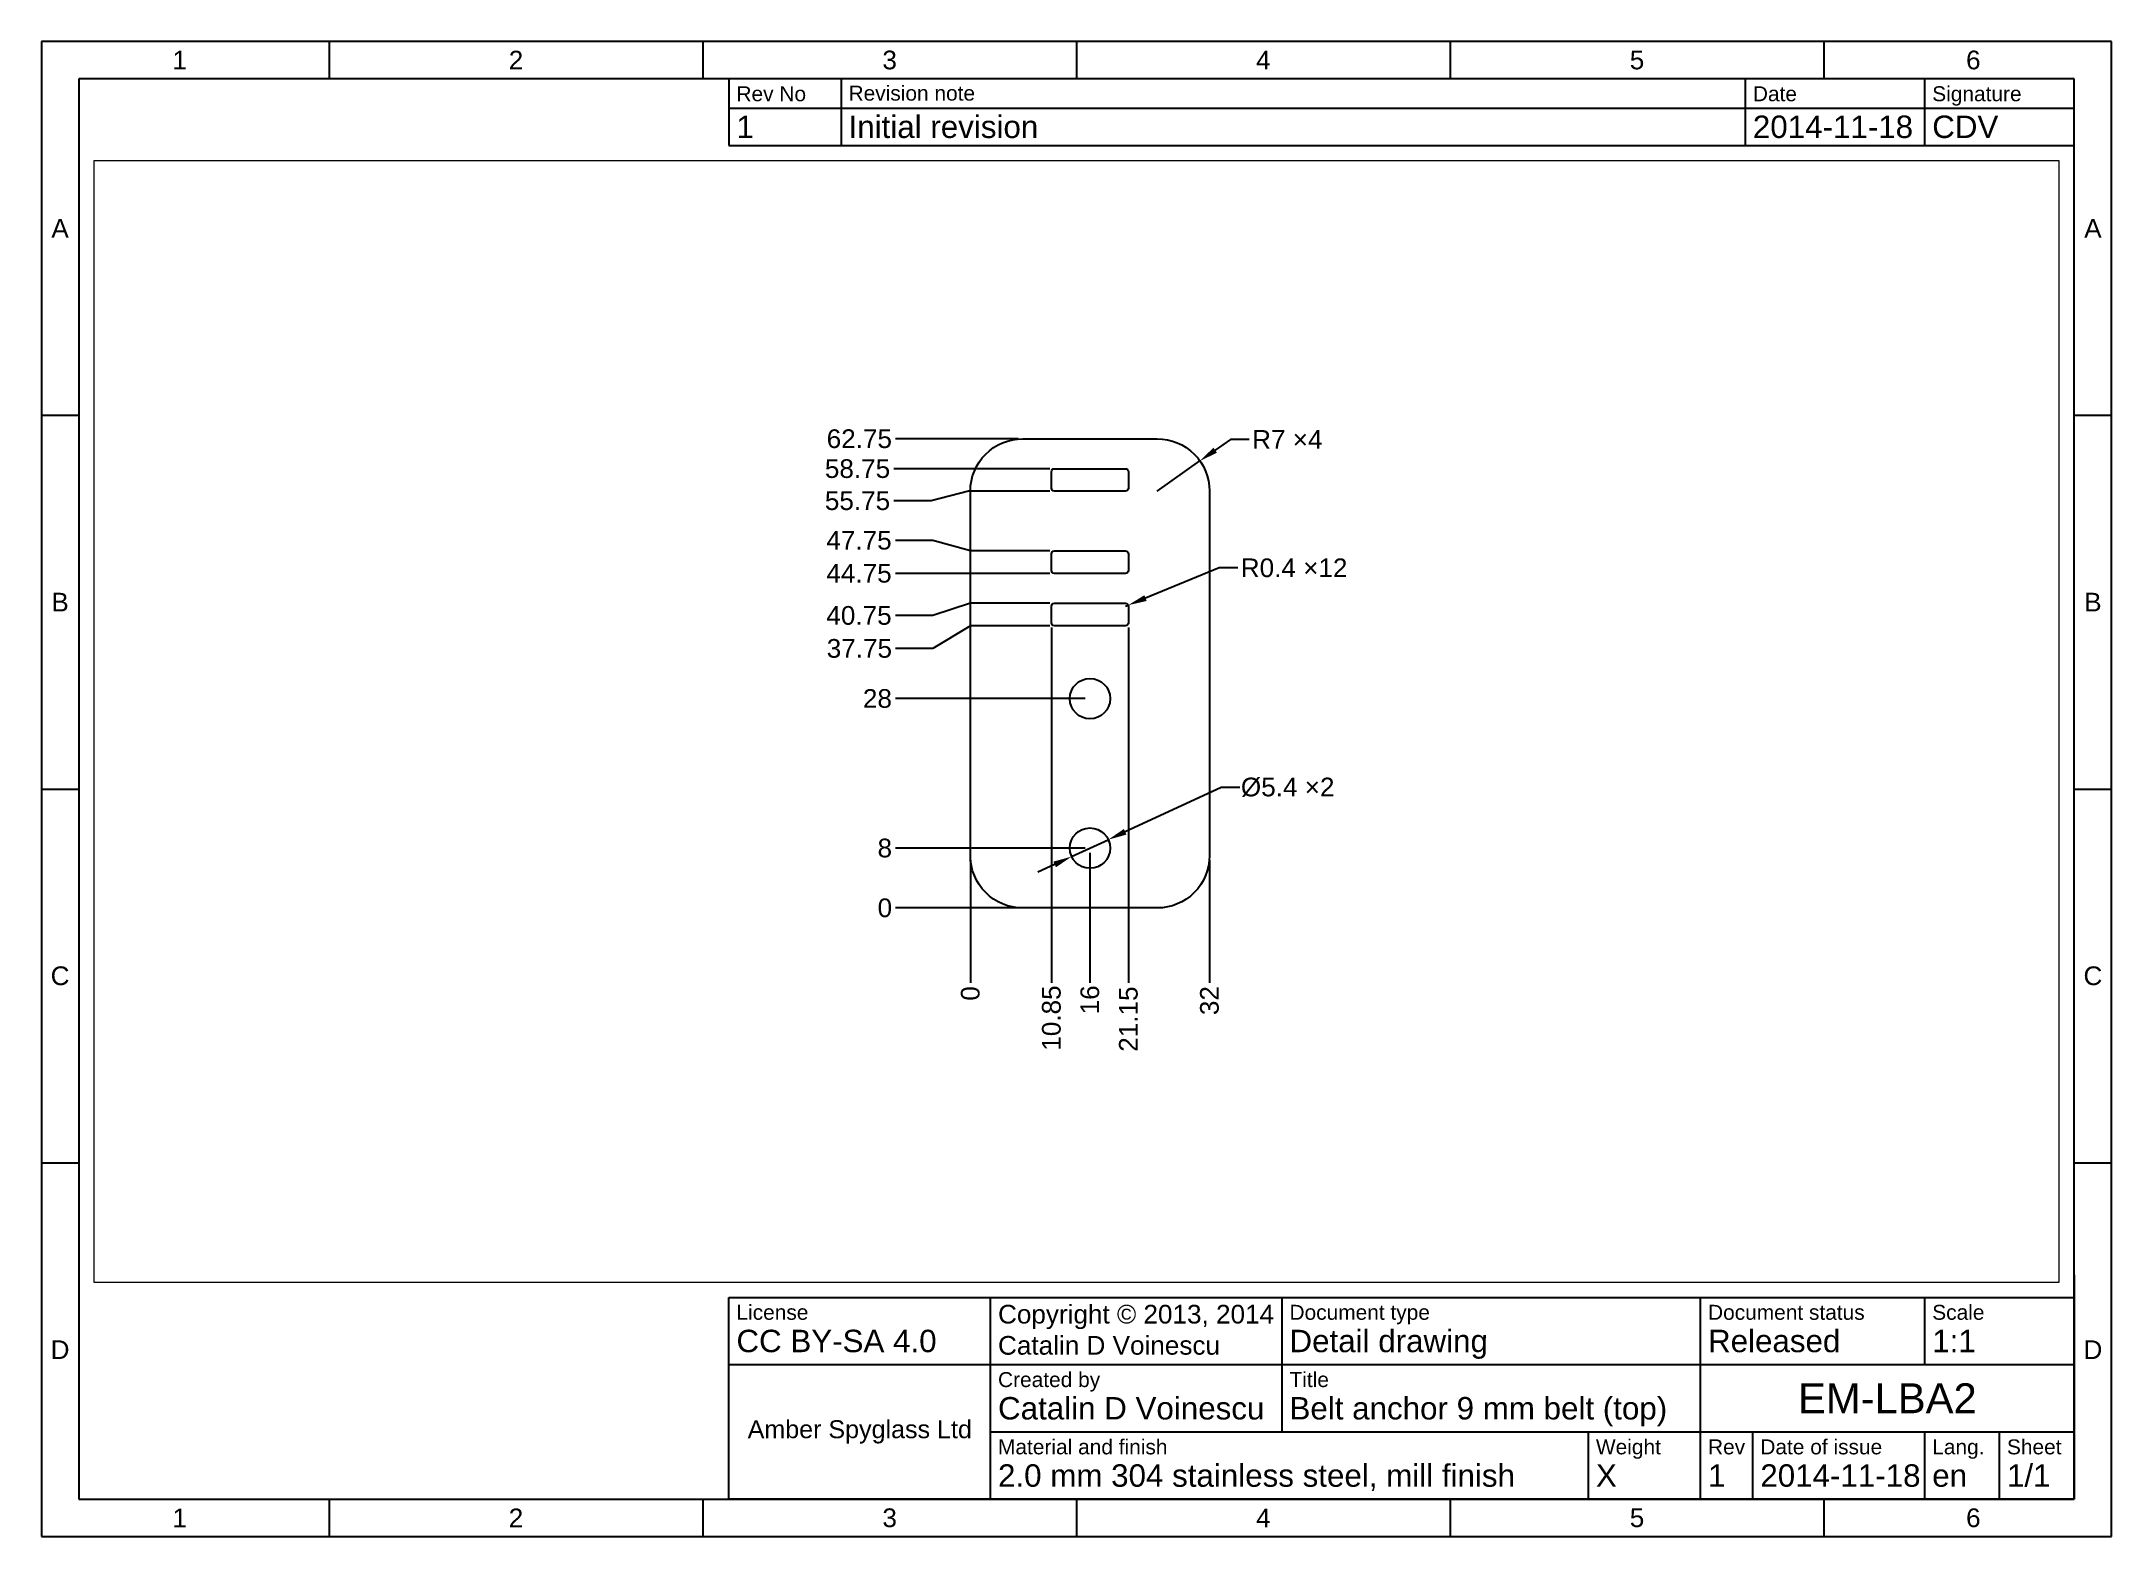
# Paper-space layout 'Sheet1' of a CAD drawing. Header units: millimetres. Extents: x 15 to 292, y 5 to 205.
# The model-space entities are those that its viewports show. They can reach past a viewport. Long polylines and large blocks are cut down to what shows.
import ezdxf

# ---------------------------------------------------------------- set-up
doc = ezdxf.new("R2010")
doc.units = ezdxf.units.MM
doc.layers.add('Dimensions', color=7, linetype='Continuous')
doc.styles.get("Standard").update_dxf_attribs({"font": 'arial.ttf'})
doc.dimstyles.new('ISO-25', dxfattribs={"dimtxt": 2.5, "dimasz": 2.5, "dimexe": 1.25, "dimexo": 0.625, "dimtad": 0, "dimtoh": 1, "dimdsep": 46, "dimtxsty": 'Standard', "dimcen": 2.5, "dimadec": 0, "dimazin": 0, "dimtfac": 1, "dimtmove": 0, "dimatfit": 3, "dimfxl": 1, "dimarcsym": 0})

# ---------------------------------------------------------------- blocks, each defined once
blk = doc.blocks.new('*D0')
at = {"layer": 'Defpoints', "color": 0}
for p in [(16, 8), (0, 0), (16, -10)]:
    blk.add_point(p, dxfattribs=at)
at = {"layer": 'Dimensions', "color": 0, "lineweight": -2}
blk.add_line((16, 7.375), (16, -10), dxfattribs=at)
at = {"layer": 'Dimensions', "color": 0, "insert": (16, -12.29625), "char_height": 2.5, "attachment_point": 5, "rotation": 90}
blk.add_mtext('16', dxfattribs=at)
blk = doc.blocks.new('*D1')
at = {"layer": 'Defpoints', "color": 0}
for p in [(32, 7), (0, 0), (32, -10)]:
    blk.add_point(p, dxfattribs=at)
at = {"layer": 'Dimensions', "color": 0, "lineweight": -2}
blk.add_line((32, 6.375), (32, -10), dxfattribs=at)
at = {"layer": 'Dimensions', "color": 0, "insert": (32, -12.39875), "char_height": 2.5, "attachment_point": 5, "rotation": 90}
blk.add_mtext('32', dxfattribs=at)
blk = doc.blocks.new('*D2')
at = {"layer": 'Defpoints', "color": 0}
for p in [(0, 7), (0, 0), (0, -10)]:
    blk.add_point(p, dxfattribs=at)
at = {"layer": 'Dimensions', "color": 0, "lineweight": -2}
blk.add_line((0, 6.375), (0, -10), dxfattribs=at)
at = {"layer": 'Dimensions', "color": 0, "insert": (0, -11.43875), "char_height": 2.5, "attachment_point": 5, "rotation": 90}
blk.add_mtext('0', dxfattribs=at)
blk = doc.blocks.new('*D3')
at = {"layer": 'Defpoints', "color": 0}
for p in [(-10, 0), (0, 0), (7, 0)]:
    blk.add_point(p, dxfattribs=at)
at = {"layer": 'Dimensions', "color": 0, "lineweight": -2}
blk.add_line((6.375, 0), (-10, 0), dxfattribs=at)
at = {"layer": 'Dimensions', "color": 0, "insert": (-11.43875, 0), "char_height": 2.5, "attachment_point": 5}
blk.add_mtext('0', dxfattribs=at)
blk = doc.blocks.new('*D4')
at = {"layer": 'Defpoints', "color": 0}
for p in [(-10, 8), (16, 8), (0, 0)]:
    blk.add_point(p, dxfattribs=at)
at = {"layer": 'Dimensions', "color": 0, "lineweight": -2}
blk.add_line((15.375, 8), (-10, 8), dxfattribs=at)
at = {"layer": 'Dimensions', "color": 0, "insert": (-11.4475, 8), "char_height": 2.5, "attachment_point": 5}
blk.add_mtext('8', dxfattribs=at)
blk = doc.blocks.new('*D5')
at = {"layer": 'Defpoints', "color": 0}
for p in [(-10, 28), (16, 28), (0, 0)]:
    blk.add_point(p, dxfattribs=at)
at = {"layer": 'Dimensions', "color": 0, "lineweight": -2}
blk.add_line((15.375, 28), (-10, 28), dxfattribs=at)
at = {"layer": 'Dimensions', "color": 0, "insert": (-12.4375, 28), "char_height": 2.5, "attachment_point": 5}
blk.add_mtext('28', dxfattribs=at)
blk = doc.blocks.new('*D6')
at = {"layer": 'Defpoints', "color": 0}
for p in [(-10, 44.75), (11.25, 44.75), (0, 0)]:
    blk.add_point(p, dxfattribs=at)
at = {"layer": 'Dimensions', "color": 0, "lineweight": -2}
blk.add_line((10.625, 44.75), (-10, 44.75), dxfattribs=at)
at = {"layer": 'Dimensions', "color": 0, "insert": (-14.8975, 44.75), "char_height": 2.5, "attachment_point": 5}
blk.add_mtext('44.75', dxfattribs=at)
blk = doc.blocks.new('*D7')
at = {"layer": 'Defpoints', "color": 0}
for p in [(-10, 49.17), (11.25, 47.75), (0, 0)]:
    blk.add_point(p, dxfattribs=at)
at = {"layer": 'Dimensions', "color": 0, "lineweight": -2}
for p, q in [((-5, 49.17), (-10, 49.17)), ((0, 47.75), (-5, 49.17)), ((10.63, 47.75), (0, 47.75))]:
    blk.add_line(p, q, dxfattribs=at)
at = {"layer": 'Dimensions', "color": 0, "insert": (-14.9, 49.17), "char_height": 2.5, "attachment_point": 5}
blk.add_mtext('47.75', dxfattribs=at)
blk = doc.blocks.new('*D8')
at = {"layer": 'Defpoints', "color": 0}
for p in [(-10, 39.11), (11.25, 40.75), (0, 0)]:
    blk.add_point(p, dxfattribs=at)
at = {"layer": 'Dimensions', "color": 0, "lineweight": -2}
for p, q in [((-5, 39.11), (-10, 39.11)), ((0, 40.75), (-5, 39.11)), ((10.62, 40.75), (0, 40.75))]:
    blk.add_line(p, q, dxfattribs=at)
at = {"layer": 'Dimensions', "color": 0, "insert": (-14.9, 39.11), "char_height": 2.5, "attachment_point": 5}
blk.add_mtext('40.75', dxfattribs=at)
blk = doc.blocks.new('*D9')
at = {"layer": 'Defpoints', "color": 0}
for p in [(11.25, 37.75), (-10, 34.7), (0, 0)]:
    blk.add_point(p, dxfattribs=at)
at = {"layer": 'Dimensions', "color": 0, "lineweight": -2}
for p, q in [((0, 37.75), (-5, 34.7)), ((10.62, 37.75), (0, 37.75)), ((-5, 34.7), (-10, 34.7))]:
    blk.add_line(p, q, dxfattribs=at)
at = {"layer": 'Dimensions', "color": 0, "insert": (-14.85, 34.7), "char_height": 2.5, "attachment_point": 5}
blk.add_mtext('37.75', dxfattribs=at)
blk = doc.blocks.new('*D10')
at = {"layer": 'Defpoints', "color": 0}
for p in [(-10, 62.75), (7, 62.75), (0, 0)]:
    blk.add_point(p, dxfattribs=at)
at = {"layer": 'Dimensions', "color": 0, "lineweight": -2}
blk.add_line((6.375, 62.75), (-10, 62.75), dxfattribs=at)
at = {"layer": 'Dimensions', "color": 0, "insert": (-14.855, 62.75), "char_height": 2.5, "attachment_point": 5}
blk.add_mtext('62.75', dxfattribs=at)
blk = doc.blocks.new('*D11')
at = {"layer": 'Defpoints', "color": 0}
for p in [(-10.25, 58.75), (11.25, 58.75), (0, 0)]:
    blk.add_point(p, dxfattribs=at)
at = {"layer": 'Dimensions', "color": 0, "lineweight": -2}
blk.add_line((10.63, 58.75), (-10.25, 58.75), dxfattribs=at)
at = {"layer": 'Dimensions', "color": 0, "insert": (-15.1, 58.75), "char_height": 2.5, "attachment_point": 5}
blk.add_mtext('58.75', dxfattribs=at)
blk = doc.blocks.new('*D12')
at = {"layer": 'Defpoints', "color": 0}
for p in [(11.25, 55.75), (-10.25, 54.46), (0, 0)]:
    blk.add_point(p, dxfattribs=at)
at = {"layer": 'Dimensions', "color": 0, "lineweight": -2}
for p, q in [((-0.25, 55.75), (-5.25, 54.46)), ((10.63, 55.75), (-0.25, 55.75)), ((-5.25, 54.46), (-10.25, 54.46))]:
    blk.add_line(p, q, dxfattribs=at)
at = {"layer": 'Dimensions', "color": 0, "insert": (-15.1, 54.46), "char_height": 2.5, "attachment_point": 5}
blk.add_mtext('55.75', dxfattribs=at)
blk = doc.blocks.new('*D13')
at = {"layer": 'Defpoints', "color": 0}
for p in [(10.85, 38.15), (0, 0), (10.85, -10)]:
    blk.add_point(p, dxfattribs=at)
at = {"layer": 'Dimensions', "color": 0, "lineweight": -2}
blk.add_line((10.85, 37.525), (10.85, -10), dxfattribs=at)
at = {"layer": 'Dimensions', "color": 0, "insert": (10.85, -14.73), "char_height": 2.5, "attachment_point": 5, "rotation": 90}
blk.add_mtext('10.85', dxfattribs=at)
blk = doc.blocks.new('*D14')
at = {"layer": 'Defpoints', "color": 0}
for p in [(21.15, 38.15), (0, 0), (21.15, -10)]:
    blk.add_point(p, dxfattribs=at)
at = {"layer": 'Dimensions', "color": 0, "lineweight": -2}
blk.add_line((21.15, 37.525), (21.15, -10), dxfattribs=at)
at = {"layer": 'Dimensions', "color": 0, "insert": (21.15, -14.86875), "char_height": 2.5, "attachment_point": 5, "rotation": 90}
blk.add_mtext('21.15', dxfattribs=at)
blk = doc.blocks.new('*D15')
at = {"layer": 'Defpoints', "color": 0}
for p in [(30.72, 59.79), (25, 55.75)]:
    blk.add_point(p, dxfattribs=at)
at = {"layer": 'Dimensions', "color": 0, "lineweight": -2}
for p, q in [((34.81, 62.67), (32.76, 61.23)), ((37.31, 62.67), (34.81, 62.67)), ((25, 55.75), (30.72, 59.79))]:
    blk.add_line(p, q, dxfattribs=at)
at = {"layer": 'Dimensions', "color": 0}
blk.add_solid([(32.52, 61.57), (33, 60.89), (30.72, 59.79)], dxfattribs=at)
at = {"layer": 'Dimensions', "color": 0, "insert": (42.41, 62.67), "char_height": 2.5, "attachment_point": 5}
blk.add_mtext('R7 ×4', dxfattribs=at)
blk = doc.blocks.new('*D16')
at = {"layer": 'Defpoints', "color": 0}
for p in [(20.75, 40.35), (21.12, 40.5)]:
    blk.add_point(p, dxfattribs=at)
at = {"layer": 'Dimensions', "color": 0, "lineweight": -2}
for p, q in [((33.29, 45.48), (23.43, 41.45)), ((35.79, 45.48), (33.29, 45.48)), ((20.75, 40.35), (21.12, 40.5))]:
    blk.add_line(p, q, dxfattribs=at)
at = {"layer": 'Dimensions', "color": 0}
blk.add_solid([(23.28, 41.83), (23.59, 41.06), (21.12, 40.5)], dxfattribs=at)
at = {"layer": 'Dimensions', "color": 0, "insert": (43.32, 45.48), "char_height": 2.5, "attachment_point": 5}
blk.add_mtext('R0.4 ×12', dxfattribs=at)
blk = doc.blocks.new('*D17')
at = {"layer": 'Defpoints', "color": 0}
for p in [(18.45, 9.13), (13.55, 6.87)]:
    blk.add_point(p, dxfattribs=at)
at = {"layer": 'Dimensions', "color": 0, "lineweight": -2}
for p, q in [((33.57, 16.13), (20.72, 10.18)), ((36.07, 16.13), (33.57, 16.13)), ((13.55, 6.87), (18.45, 9.13)), ((11.28, 5.82), (9.01, 4.77))]:
    blk.add_line(p, q, dxfattribs=at)
at = {"layer": 'Dimensions', "color": 0}
for points in [[(20.54, 10.56), (20.89, 9.81), (18.45, 9.13)], [(11.46, 5.44), (11.11, 6.19), (13.55, 6.87)]]:
    blk.add_solid(points, dxfattribs=at)
at = {"layer": 'Dimensions', "color": 0, "insert": (42.46, 16.13), "char_height": 2.5, "attachment_point": 5}
blk.add_mtext('%%c5.4 ×2', dxfattribs=at)

msp = doc.modelspace()

# ---------------------------------------------------------------- linework, layer by layer
for points in [[(0, 7), (0, 55.75, -0.4142136), (7, 62.75), (25, 62.75, -0.4142136), (32, 55.75), (32, 7, -0.4142136), (25, 0), (7, 0, -0.4142136)], [(10.85, 56.15), (10.85, 58.35, -0.4142136), (11.25, 58.75), (20.75, 58.75, -0.4142136), (21.15, 58.35), (21.15, 56.15, -0.4142136), (20.75, 55.75), (11.25, 55.75, -0.4142136)], [(10.85, 45.15), (10.85, 47.35, -0.4142136), (11.25, 47.75), (20.75, 47.75, -0.4142136), (21.15, 47.35), (21.15, 45.15, -0.4142136), (20.75, 44.75), (11.25, 44.75, -0.4142136)], [(10.85, 38.15), (10.85, 40.35, -0.4142136), (11.25, 40.75), (20.75, 40.75, -0.4142136), (21.15, 40.35), (21.15, 38.15, -0.4142136), (20.75, 37.75), (11.25, 37.75, -0.4142136)]]:
    msp.add_lwpolyline(points, format="xyb", close=True)
for centre in [(16, 28), (16, 8)]:
    msp.add_circle(centre, 2.7)

# ---------------------------------------------------------------- dimensions: what is measured, and where the dimension line sits
at = {"layer": 'Dimensions'}
for feature_location, offset, dtype, picture, middle in [((7, 62.75), (-17, 0), 0, '*D10', (-14.855, 62.75)), ((11.25, 58.75), (-21.501, 0), 0, '*D11', (-15.098, 58.75)), ((11.25, 55.75), (-21.501, -1.287), 0, '*D12', (-15.098, 54.463)), ((11.25, 47.75), (-21.25, 1.416), 0, '*D7', (-14.897, 49.166)), ((11.25, 44.75), (-21.25, 0), 0, '*D6', (-14.897, 44.75)), ((11.25, 40.75), (-21.25, -1.643), 0, '*D8', (-14.897, 39.107)), ((11.25, 37.75), (-21.25, -3.053), 0, '*D9', (-14.846, 34.697)), ((10.85, 38.15), (0, -48.15), 1, '*D13', (10.85, -14.73)), ((21.15, 38.15), (0, -48.15), 1, '*D14', (21.15, -14.869)), ((16, 28), (-26, 0), 0, '*D5', (-12.437, 28)), ((16, 8), (-26, 0), 0, '*D4', (-11.447, 8)), ((0, 7), (0, -17), 1, '*D2', (0, -11.43875)), ((16, 8), (0, -18), 1, '*D0', (16, -12.296)), ((32, 7), (0, -17), 1, '*D1', (32, -12.399)), ((7, 0), (-17, 0), 0, '*D3', (-11.43875, 0))]:
    dim = msp.add_ordinate_dim(feature_location=feature_location, offset=offset, dtype=dtype, origin=(0, 0), dimstyle='ISO-25', dxfattribs=at)
    dim.commit()
    dim.dimension.update_dxf_attribs({"geometry": picture, "text_midpoint": middle})
for center, mpoint, text, picture, middle in [((25, 55.75), (30.72, 59.785), '<> ×4', '*D15', (42.413, 62.668)), ((20.75, 40.35), (21.12, 40.501), '<> ×12', '*D16', (43.317, 45.479))]:
    dim = msp.add_radius_dim(center=center, mpoint=mpoint, text=text, dimstyle='ISO-25', dxfattribs=at)
    dim.commit()
    dim.dimension.update_dxf_attribs({"geometry": picture, "text_midpoint": middle, "dimtype": 164})
dim = msp.add_diameter_dim_2p(p1=(13.55, 6.866), p2=(18.45, 9.134), text='<> ×2', dimstyle='ISO-25', dxfattribs=at)
dim.commit()
dim.dimension.update_dxf_attribs({"geometry": '*D17', "text_midpoint": (42.456, 16.128), "dimtype": 163})

psp = doc.layouts.new('Sheet1')

# ---------------------------------------------------------------- linework, layer by layer
for p, q in [((292, 205), (15, 205)), ((15, 205), (15, 5)), ((53.5, 205), (53.5, 200)), ((103.5, 205), (103.5, 200)), ((153.5, 205), (153.5, 200)), ((203.5, 205), (203.5, 200)), ((253.5, 205), (253.5, 200)), ((292, 5), (292, 205)), ((287, 200), (20, 200)), ((20, 200), (20, 10)), ((107, 200.08), (107, 196.08)), ((287, 200), (107, 200)), ((122, 200.08), (122, 196.08)), ((243, 196.08), (243, 200)), ((267, 196.08), (267, 200)), ((287, 10), (287, 200)), ((287, 196.08), (287, 200)), ((107, 196.08), (287, 196.08)), ((107, 196.08), (107, 191.08)), ((122, 196.08), (122, 191.08)), ((243, 191.08), (243, 196.08)), ((267, 191.08), (267, 196.08)), ((287, 191.08), (287, 196.08)), ((107, 191.08), (287, 191.08)), ((15, 155), (20, 155)), ((287, 155), (292, 155)), ((15, 105), (20, 105)), ((287, 105), (292, 105)), ((15, 55), (20, 55)), ((287, 55), (292, 55)), ((287, 40), (287, 10)), ((107, 10), (107, 37)), ((107, 37), (287, 37)), ((142, 10), (142, 37)), ((181, 19), (181, 37)), ((237, 10), (237, 37)), ((267, 28), (267, 37)), ((107, 28), (287, 28)), ((142, 19), (287, 19)), ((222, 10), (222, 19)), ((244, 10), (244, 19)), ((267, 10), (267, 19)), ((277, 10), (277, 19)), ((20, 10), (287, 10)), ((53.5, 10), (53.5, 5)), ((103.5, 10), (103.5, 5)), ((287, 10), (107, 10)), ((107, 10), (287, 10)), ((153.5, 10), (153.5, 5)), ((203.5, 10), (203.5, 5)), ((253.5, 10), (253.5, 5)), ((15, 5), (292, 5))]:
    psp.add_line(p, q)

# ---------------------------------------------------------------- texts
for s, insert, char_height, width, attachment_point in [('{1}', (33.5, 202.5), 2.5, 40, 5), ('{2}', (78.5, 202.5), 2.5, 50, 5), ('{3}', (128.5, 202.5), 2.5, 50, 5), ('{4}', (178.5, 202.5), 2.5, 50, 5), ('{5}', (228.5, 202.5), 2.5, 50, 5), ('{6}', (273.5, 202.5), 2.5, 40, 5), ('{Rev No}', (108, 199), 2, 13, 1), ('{Revision note}', (123, 199.08), 2, 99, 1), ('{Date}', (244, 199), 2, 22, 1), ('{Signature}', (268, 199), 2, 18, 1), ('{1}', (108, 195.08), 3, 13, 1), ('{Initial revision}', (123, 195.08), 3, 99, 1), ('{2014-11-18}', (244, 195.08), 3, 22, 1), ('{CDV}', (268, 195.08), 3, 18, 1), ('{A}', (17.5, 180), 2.5, 5, 5), ('{A}', (289.5, 180), 2.5, 5, 5), ('{B}', (17.5, 130), 2.5, 5, 5), ('{B}', (289.5, 130), 2.5, 5, 5), ('{C}', (17.5, 80), 2.5, 5, 5), ('{C}', (289.5, 80), 2.5, 5, 5), ('{License\\P\\H1.5x;CC BY-SA 4.0}', (108, 36), 2, 33, 1), ('{Copyright © 2013, 2014\\PCatalin D Voinescu}', (143, 36), 2.5, 37, 1), ('{Scale\\P\\H1.5x;1:1}', (268, 36), 2, 18, 1), ('{Document type\\P\\H1.5x;Detail drawing}', (182, 36), 2, 54, 1), ('{Document status\\P\\H1.5x;Released}', (238, 36), 2, 28, 1), ('{D}', (17.5, 30), 2.5, 5, 5), ('{D}', (289.5, 30), 2.5, 5, 5), ('{Created by\\P\\H1.5x;Catalin D Voinescu}', (143, 27), 2, 37, 1), ('{Title\\P\\H1.5x;Belt anchor 9 mm belt (top)}', (182, 27), 2, 54, 1), ('{EM-LBA2}', (262, 23.5), 4, 48, 5), ('{\\H0.8x;Amber Spyglass Ltd}', (124.5, 19), 3, 33, 5), ('{Material and finish\\P\\H1.5x;2.0 mm 304 stainless steel, mill finish}', (143, 18), 2, 78, 1), ('{Weight\\P\\H1.5x;X}', (223, 18), 2, 13, 1), ('{Rev\\P\\H1.5x;1}', (238, 18), 2, 6, 1), ('{Date of issue\\P\\H1.5x;2014-11-18}', (245, 18), 2, 21.3076, 1), ('{Lang.\\P\\H1.5x;en}', (268, 18), 2, 8, 1), ('{Sheet\\P\\H1.5x;1/1}', (278, 18), 2, 8, 1), ('{1}', (33.5, 7.5), 2.5, 40, 5), ('{2}', (78.5, 7.5), 2.5, 50, 5), ('{3}', (128.5, 7.5), 2.5, 50, 5), ('{4}', (178.5, 7.5), 2.5, 50, 5), ('{5}', (228.5, 7.5), 2.5, 50, 5), ('{6}', (273.5, 7.5), 2.5, 40, 5)]:
    psp.add_mtext(s, dxfattribs=dict(insert=insert, char_height=char_height, width=width, attachment_point=attachment_point))

# ---------------------------------------------------------------- viewports
at = {"layer": '0', "color": 7}
psp.add_viewport(center=(153.5, 114.04), size=(263, 150), view_center_point=(14.202, 24.949), view_height=150, dxfattribs=at)

doc.saveas('drawing.dxf')
